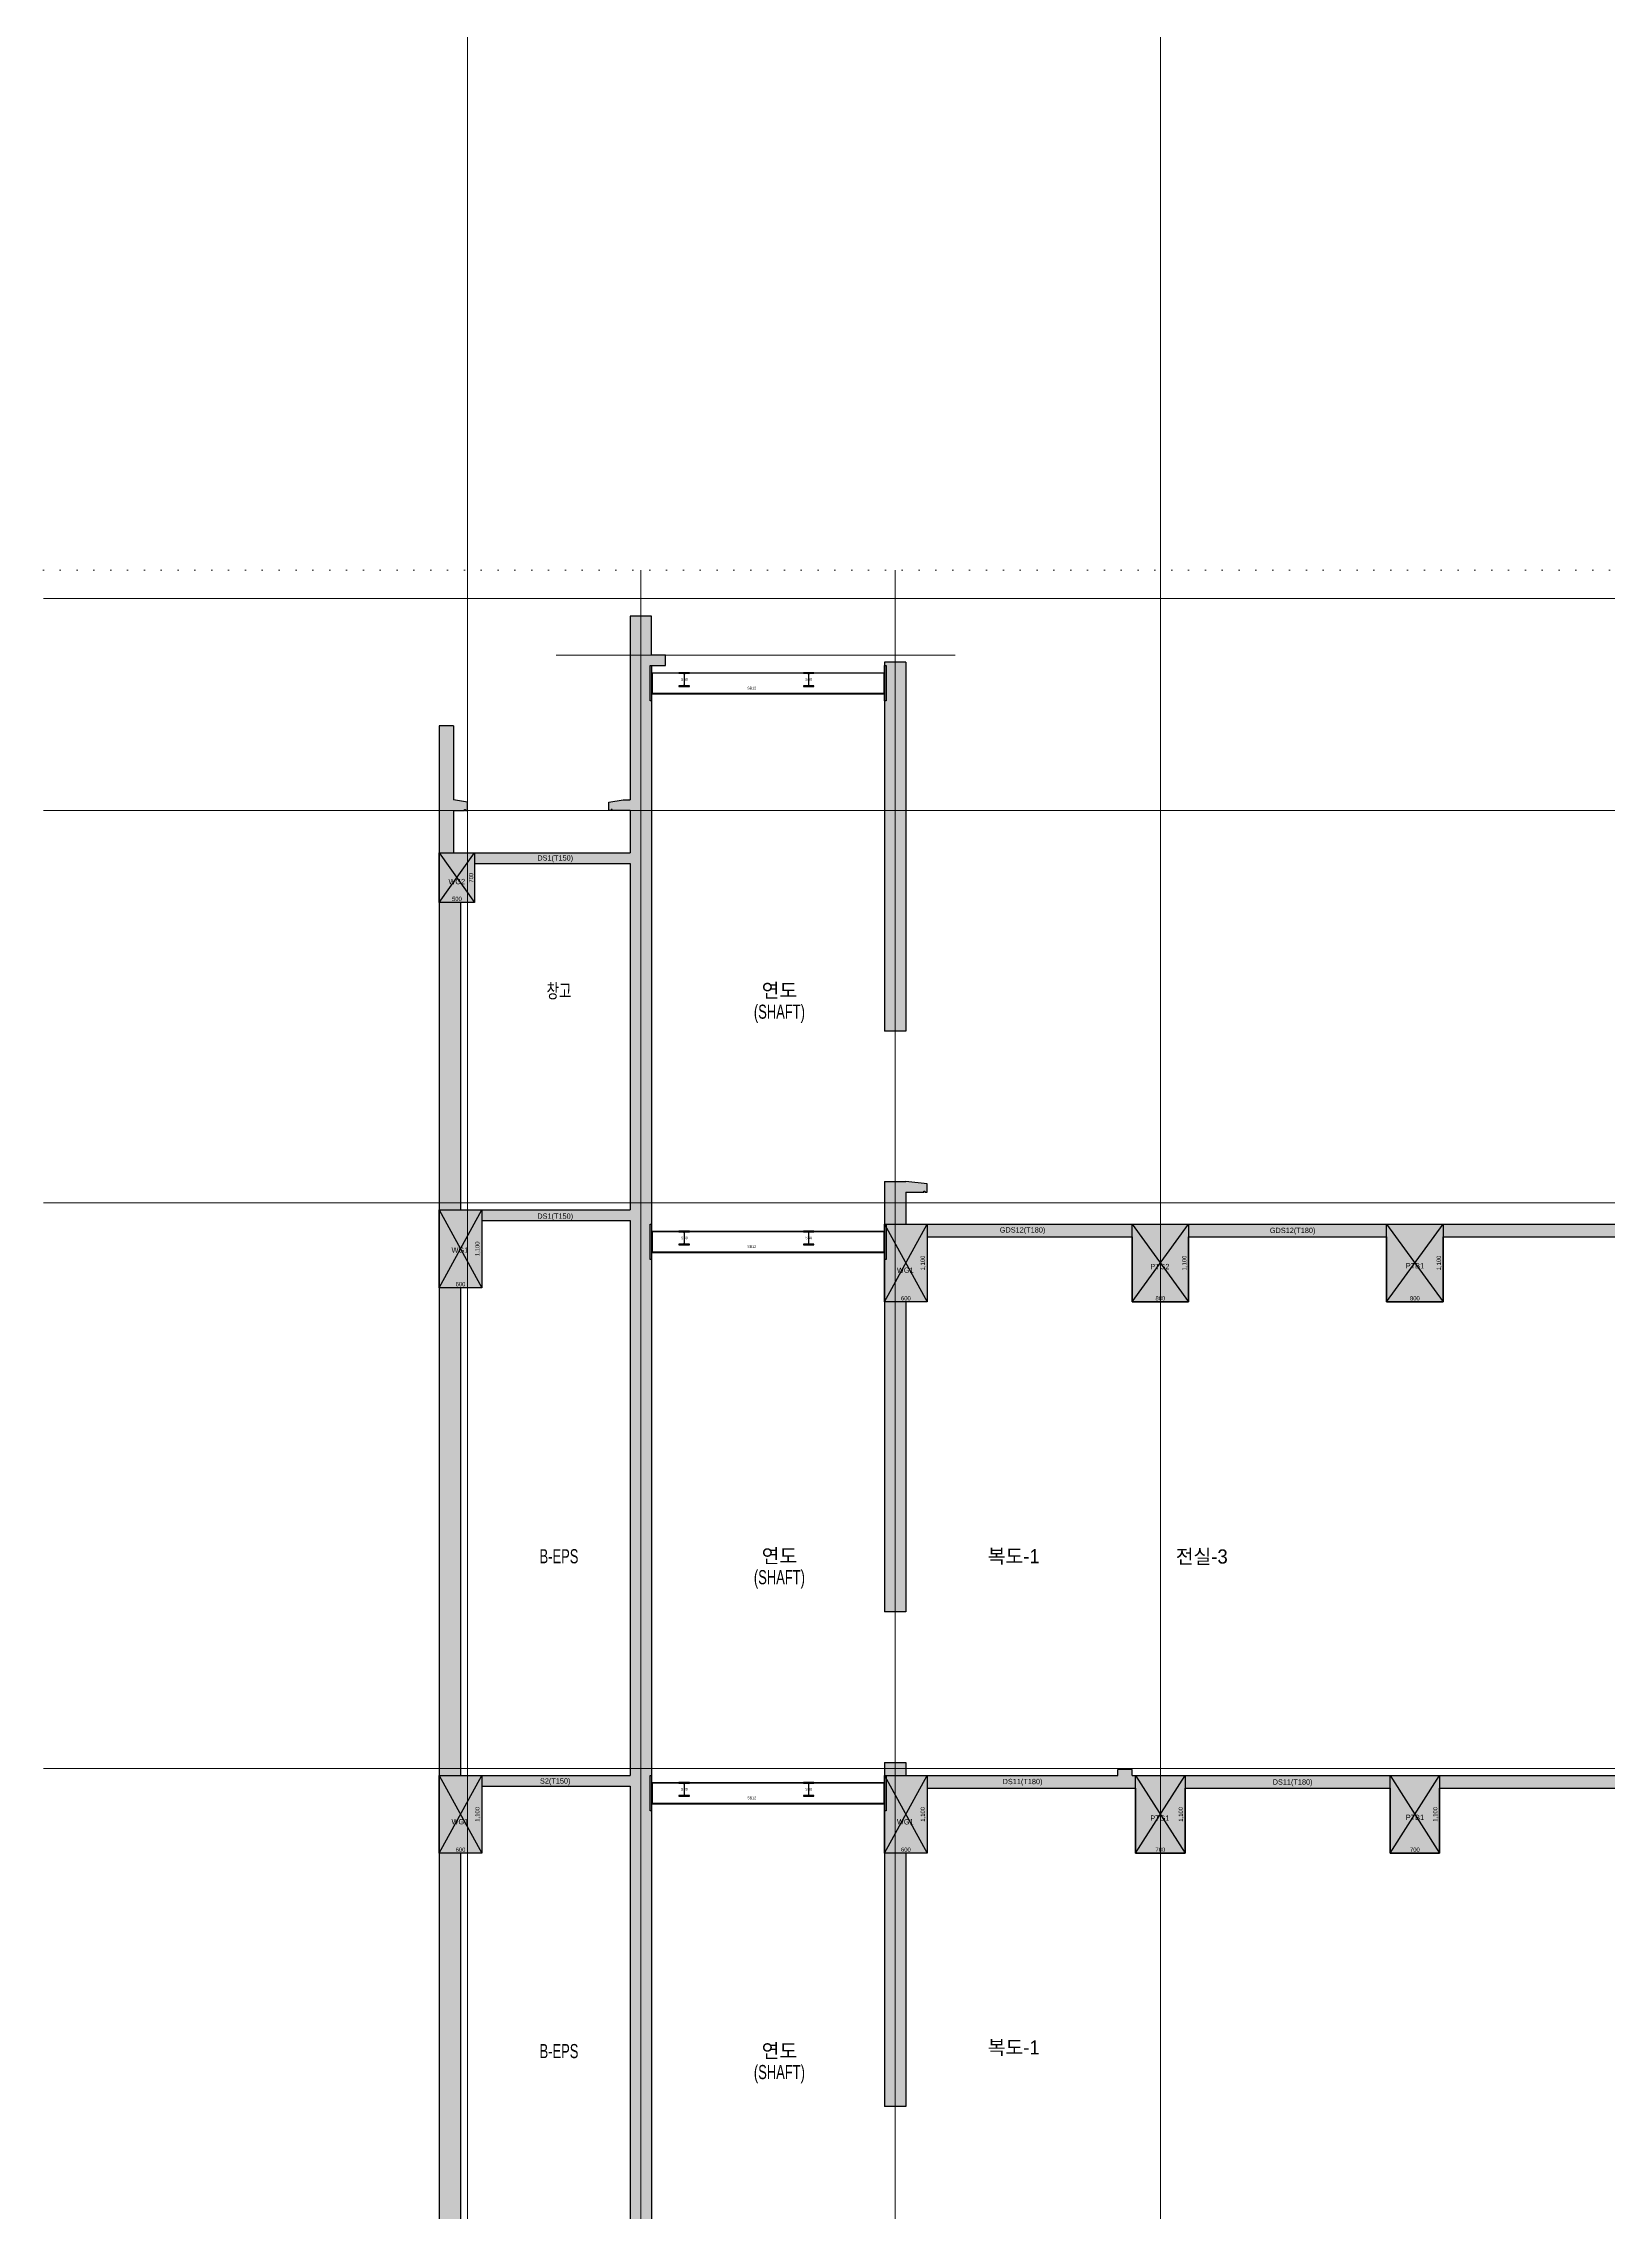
# Model space of a CAD drawing. Header units: millimetres. Extents: x 0 to 841000, y -242618 to -87908.
# Drawn here: x 279661 to 301801, y -175513 to -144827 of the extents above; entities that cross this region are included whole.
import ezdxf
from ezdxf.enums import TextEntityAlignment as Align

# ---------------------------------------------------------------- set-up
doc = ezdxf.new("R2010")
doc.units = ezdxf.units.MM
doc.header["$LTSCALE"] = 250
doc.linetypes.add('DOT', pattern=[6.35, 0, -6.35])
doc.layers.get('Defpoints').update_dxf_attribs({"color": 151})
for name, color, linetype in [('A-CON', 2, 'Continuous'), ('A-ETC-5', 5, 'Continuous'), ('S-STEEL', 3, 'Continuous'), ('구조SOLID', 253, 'Continuous')]:
    doc.layers.add(name, color=color, linetype=linetype)
doc.layers.add('AS-HIDLINE', color=205, linetype='Continuous', plot=False)
doc.layers.add('NO-TEXT', color=150, linetype='Continuous', plot=False)
doc.layers.add('CEN', color=1, linetype='Continuous', lineweight=9)
doc.styles.add('Gdim', font='Dotum.ttf')
doc.dimstyles.new('G-Xdim', dxfattribs={"dimscale": 30, "dimtxt": 2, "dimasz": 1, "dimexe": 1.2, "dimexo": 1.2, "dimgap": 0, "dimtad": 1, "dimdec": 1, "dimdsep": 46, "dimlunit": 6, "dimtxsty": 'Gdim', "dimcen": 1, "dimse1": 1, "dimse2": 1, "dimsd1": 1, "dimsd2": 1, "dimclrd": 1, "dimclre": 1, "dimclrt": 256, "dimadec": 0, "dimazin": 0, "dimtfac": 1, "dimtdec": 1, "dimtix": 1, "dimtmove": 2, "dimatfit": 1, "dimfxl": 2, "dimtolj": 1, "dimlwd": -1, "dimlwe": -1, "dimarcsym": 0})

# ---------------------------------------------------------------- blocks, each defined once
blk = doc.blocks.new('*D647')
at = {"layer": 'Defpoints', "color": 0, "linetype": 'Continuous', "transparency": 16777216}
for p in [(-200, -1100), (400, -1080), (400, -1100)]:
    blk.add_point(p, dxfattribs=at)
at = {"layer": 'AS-HIDLINE', "linetype": 'Continuous', "transparency": 16777216, "insert": (100, -1050), "char_height": 60, "attachment_point": 5, "style": 'Gdim'}
blk.add_mtext('\\A1;600', dxfattribs=at)
blk = doc.blocks.new('*D648')
at = {"layer": 'Defpoints', "color": 0, "linetype": 'Continuous', "transparency": 16777216}
for p in [(400, 0), (380, 0), (400, -1100)]:
    blk.add_point(p, dxfattribs=at)
at = {"layer": 'AS-HIDLINE', "linetype": 'Continuous', "transparency": 16777216, "insert": (344, -550), "char_height": 60, "attachment_point": 5, "rotation": 90, "style": 'Gdim'}
blk.add_mtext('\\A1;1,100', dxfattribs=at)
blk = doc.blocks.new('*D429')
at = {"layer": 'Defpoints', "color": 0, "linetype": 'Continuous', "transparency": 16777216}
for p in [(-450, -1100), (350, -1080), (350, -1100)]:
    blk.add_point(p, dxfattribs=at)
at = {"layer": 'AS-HIDLINE', "linetype": 'Continuous', "transparency": 16777216, "insert": (-50, -1050), "char_height": 60, "attachment_point": 5, "style": 'Gdim'}
blk.add_mtext('\\A1;800', dxfattribs=at)
blk = doc.blocks.new('*D430')
at = {"layer": 'Defpoints', "color": 0, "linetype": 'Continuous', "transparency": 16777216}
for p in [(350, 0), (330, 0), (350, -1100)]:
    blk.add_point(p, dxfattribs=at)
at = {"layer": 'AS-HIDLINE', "linetype": 'Continuous', "transparency": 16777216, "insert": (294, -550), "char_height": 60, "attachment_point": 5, "rotation": 90, "style": 'Gdim'}
blk.add_mtext('\\A1;1,100', dxfattribs=at)
blk = doc.blocks.new('*D431')
at = {"layer": 'Defpoints', "color": 0, "linetype": 'Continuous', "transparency": 16777216}
for p in [(-450, -1100), (350, -1080), (350, -1100)]:
    blk.add_point(p, dxfattribs=at)
at = {"layer": 'AS-HIDLINE', "linetype": 'Continuous', "transparency": 16777216, "insert": (-50, -1050), "char_height": 60, "attachment_point": 5, "style": 'Gdim'}
blk.add_mtext('\\A1;800', dxfattribs=at)
blk = doc.blocks.new('*D432')
at = {"layer": 'Defpoints', "color": 0, "linetype": 'Continuous', "transparency": 16777216}
for p in [(350, 0), (330, 0), (350, -1100)]:
    blk.add_point(p, dxfattribs=at)
at = {"layer": 'AS-HIDLINE', "linetype": 'Continuous', "transparency": 16777216, "insert": (294, -550), "char_height": 60, "attachment_point": 5, "rotation": 90, "style": 'Gdim'}
blk.add_mtext('\\A1;1,100', dxfattribs=at)
blk = doc.blocks.new('*D501')
at = {"layer": 'Defpoints', "color": 0, "linetype": 'Continuous', "transparency": 16777216}
for p in [(-400, -1100), (300, -1080), (300, -1100)]:
    blk.add_point(p, dxfattribs=at)
at = {"layer": 'AS-HIDLINE', "linetype": 'Continuous', "transparency": 16777216, "insert": (-50, -1050), "char_height": 60, "attachment_point": 5, "style": 'Gdim'}
blk.add_mtext('\\A1;700', dxfattribs=at)
blk = doc.blocks.new('*D502')
at = {"layer": 'Defpoints', "color": 0, "linetype": 'Continuous', "transparency": 16777216}
for p in [(300, 0), (280, 0), (300, -1100)]:
    blk.add_point(p, dxfattribs=at)
at = {"layer": 'AS-HIDLINE', "linetype": 'Continuous', "transparency": 16777216, "insert": (244, -550), "char_height": 60, "attachment_point": 5, "rotation": 90, "style": 'Gdim'}
blk.add_mtext('\\A1;1,100', dxfattribs=at)
blk = doc.blocks.new('*D503')
at = {"layer": 'Defpoints', "color": 0, "linetype": 'Continuous', "transparency": 16777216}
for p in [(-200, -1100), (400, -1080), (400, -1100)]:
    blk.add_point(p, dxfattribs=at)
at = {"layer": 'AS-HIDLINE', "linetype": 'Continuous', "transparency": 16777216, "insert": (100, -1050), "char_height": 60, "attachment_point": 5, "style": 'Gdim'}
blk.add_mtext('\\A1;600', dxfattribs=at)
blk = doc.blocks.new('*D504')
at = {"layer": 'Defpoints', "color": 0, "linetype": 'Continuous', "transparency": 16777216}
for p in [(400, 0), (380, 0), (400, -1100)]:
    blk.add_point(p, dxfattribs=at)
at = {"layer": 'AS-HIDLINE', "linetype": 'Continuous', "transparency": 16777216, "insert": (344, -550), "char_height": 60, "attachment_point": 5, "rotation": 90, "style": 'Gdim'}
blk.add_mtext('\\A1;1,100', dxfattribs=at)
blk = doc.blocks.new('*D505')
at = {"layer": 'Defpoints', "color": 0, "linetype": 'Continuous', "transparency": 16777216}
for p in [(-200, -1100), (400, -1080), (400, -1100)]:
    blk.add_point(p, dxfattribs=at)
at = {"layer": 'AS-HIDLINE', "linetype": 'Continuous', "transparency": 16777216, "insert": (100, -1050), "char_height": 60, "attachment_point": 5, "style": 'Gdim'}
blk.add_mtext('\\A1;600', dxfattribs=at)
blk = doc.blocks.new('*D506')
at = {"layer": 'Defpoints', "color": 0, "linetype": 'Continuous', "transparency": 16777216}
for p in [(400, 0), (380, 0), (400, -1100)]:
    blk.add_point(p, dxfattribs=at)
at = {"layer": 'AS-HIDLINE', "linetype": 'Continuous', "transparency": 16777216, "insert": (344, -550), "char_height": 60, "attachment_point": 5, "rotation": 90, "style": 'Gdim'}
blk.add_mtext('\\A1;1,100', dxfattribs=at)
blk = doc.blocks.new('*D471')
at = {"layer": 'Defpoints', "color": 0, "linetype": 'Continuous', "transparency": 16777216}
for p in [(-400, -1100), (300, -1080), (300, -1100)]:
    blk.add_point(p, dxfattribs=at)
at = {"layer": 'AS-HIDLINE', "linetype": 'Continuous', "transparency": 16777216, "insert": (-50, -1050), "char_height": 60, "attachment_point": 5, "style": 'Gdim'}
blk.add_mtext('\\A1;700', dxfattribs=at)
blk = doc.blocks.new('*D472')
at = {"layer": 'Defpoints', "color": 0, "linetype": 'Continuous', "transparency": 16777216}
for p in [(300, 0), (280, 0), (300, -1100)]:
    blk.add_point(p, dxfattribs=at)
at = {"layer": 'AS-HIDLINE', "linetype": 'Continuous', "transparency": 16777216, "insert": (244, -550), "char_height": 60, "attachment_point": 5, "rotation": 90, "style": 'Gdim'}
blk.add_mtext('\\A1;1,100', dxfattribs=at)
blk = doc.blocks.new('*D495')
at = {"layer": 'Defpoints', "color": 0, "linetype": 'Continuous', "transparency": 16777216}
for p in [(-200, -1100), (400, -1080), (400, -1100)]:
    blk.add_point(p, dxfattribs=at)
at = {"layer": 'AS-HIDLINE', "linetype": 'Continuous', "transparency": 16777216, "insert": (100, -1050), "char_height": 60, "attachment_point": 5, "style": 'Gdim'}
blk.add_mtext('\\A1;600', dxfattribs=at)
blk = doc.blocks.new('*D496')
at = {"layer": 'Defpoints', "color": 0, "linetype": 'Continuous', "transparency": 16777216}
for p in [(400, 0), (380, 0), (400, -1100)]:
    blk.add_point(p, dxfattribs=at)
at = {"layer": 'AS-HIDLINE', "linetype": 'Continuous', "transparency": 16777216, "insert": (344, -550), "char_height": 60, "attachment_point": 5, "rotation": 90, "style": 'Gdim'}
blk.add_mtext('\\A1;1,100', dxfattribs=at)
blk = doc.blocks.new('*D419')
at = {"layer": 'Defpoints', "color": 0, "linetype": 'Continuous', "transparency": 16777216}
for p in [(-200, -700), (300, -680), (300, -700)]:
    blk.add_point(p, dxfattribs=at)
at = {"layer": 'AS-HIDLINE', "linetype": 'Continuous', "transparency": 16777216, "insert": (50, -650), "char_height": 60, "attachment_point": 5, "style": 'Gdim'}
blk.add_mtext('\\A1;500', dxfattribs=at)
blk = doc.blocks.new('*D420')
at = {"layer": 'Defpoints', "color": 0, "linetype": 'Continuous', "transparency": 16777216}
for p in [(300, 0), (280, 0), (300, -700)]:
    blk.add_point(p, dxfattribs=at)
at = {"layer": 'AS-HIDLINE', "linetype": 'Continuous', "transparency": 16777216, "insert": (250, -350), "char_height": 60, "attachment_point": 5, "rotation": 90, "style": 'Gdim'}
blk.add_mtext('\\A1;700', dxfattribs=at)
blk = doc.blocks.new('*U75')
blk.add_lwpolyline([(-16, 9, 0.414214), (-3, 22), (-3, 172, 0.414214), (-16, 185), (-75, 185), (-75, 194), (75, 194), (75, 185), (16, 185, 0.414214), (3, 172), (3, 22, 0.414214), (16, 9), (75, 9), (75, 0), (-75, 0), (-75, 9)], format="xyb", close=True)
blk = doc.blocks.new('A$C235439a9')
at = {"layer": 'A-ETC-5'}
for p, q in [((-3290, 1168), (-10, 1168)), ((-3290, 1168), (-3290, 868)), ((-10, 1159), (-3290, 1159)), ((-10, 1168), (-10, 868)), ((-3290, 877), (-10, 877)), ((-3290, 868), (-10, 868))]:
    blk.add_line(p, q, dxfattribs=at)
at = {"layer": 'S-STEEL', "elevation": 0}
blk.add_lwpolyline([(-3319, 1268), (-3300, 1268), (-3300, 768), (-3319, 768)], close=True, dxfattribs=at)
at = {"layer": 'S-STEEL'}
blk.add_lwpolyline([(0, 1268), (19, 1268), (19, 768), (0, 768)], close=True, dxfattribs=at)
at = {"layer": 'S-STEEL', "xscale": -1, "rotation": 180}
for p in [(-2835, 1168), (-1075, 1168)]:
    blk.add_blockref('*U75', p, dxfattribs=at)
at = {"layer": 'AS-HIDLINE', "linetype": 'Continuous', "style": 'Gdim'}
for s, p in [('SB0', (-2834, 1073)), ('SB12', (-1880, 950)), ('SB0', (-1074, 1073))]:
    blk.add_text(s, height=37.5, dxfattribs=at).set_placement(p, align=Align.MIDDLE_CENTER)
blk = doc.blocks.new('*U271')
at = {"layer": 'AS-HIDLINE', "linetype": 'Continuous'}
for p, q in [((-200, -1100), (400, 0)), ((-200, 0), (400, -1100))]:
    blk.add_line(p, q, dxfattribs=at)
blk.add_lwpolyline([(-200, -1100), (-200, 0), (400, 0), (400, -1100)], close=True, dxfattribs=at)
dim = blk.add_linear_dim(base=(380.13, 0), p1=(400, -1100), p2=(400, 0), angle=90, dimstyle='G-Xdim', override={"dimtxsty": 'Gdim'}, dxfattribs=at)
dim.commit()
dim.dimension.update_dxf_attribs({"geometry": '*D648', "text_midpoint": (344.31, -550)})
dim = blk.add_linear_dim(base=(400, -1080.06), p1=(-200, -1100), p2=(400, -1100), dimstyle='G-Xdim', override={"dimtxsty": 'Gdim'}, dxfattribs=at)
dim.commit()
dim.dimension.update_dxf_attribs({"geometry": '*D647', "text_midpoint": (100, -1050.02)})
blk = doc.blocks.new('*U162')
at = {"layer": 'AS-HIDLINE', "linetype": 'Continuous'}
for p, q in [((-450, -1100), (350, 0)), ((-450, 0), (350, -1100))]:
    blk.add_line(p, q, dxfattribs=at)
blk.add_lwpolyline([(-450, -1100), (-450, 0), (350, 0), (350, -1100)], close=True, dxfattribs=at)
dim = blk.add_linear_dim(base=(330.13, 0), p1=(350, -1100), p2=(350, 0), angle=90, dimstyle='G-Xdim', override={"dimtxsty": 'Gdim'}, dxfattribs=at)
dim.commit()
dim.dimension.update_dxf_attribs({"geometry": '*D430', "text_midpoint": (294.31, -550)})
dim = blk.add_linear_dim(base=(350, -1080.06), p1=(-450, -1100), p2=(350, -1100), dimstyle='G-Xdim', override={"dimtxsty": 'Gdim'}, dxfattribs=at)
dim.commit()
dim.dimension.update_dxf_attribs({"geometry": '*D429', "text_midpoint": (-50, -1050.02)})
blk = doc.blocks.new('*U163')
at = {"layer": 'AS-HIDLINE', "linetype": 'Continuous'}
for p, q in [((-450, -1100), (350, 0)), ((-450, 0), (350, -1100))]:
    blk.add_line(p, q, dxfattribs=at)
blk.add_lwpolyline([(-450, -1100), (-450, 0), (350, 0), (350, -1100)], close=True, dxfattribs=at)
dim = blk.add_linear_dim(base=(330.13, 0), p1=(350, -1100), p2=(350, 0), angle=90, dimstyle='G-Xdim', override={"dimtxsty": 'Gdim'}, dxfattribs=at)
dim.commit()
dim.dimension.update_dxf_attribs({"geometry": '*D432', "text_midpoint": (294.31, -550)})
dim = blk.add_linear_dim(base=(350, -1080.06), p1=(-450, -1100), p2=(350, -1100), dimstyle='G-Xdim', override={"dimtxsty": 'Gdim'}, dxfattribs=at)
dim.commit()
dim.dimension.update_dxf_attribs({"geometry": '*D431', "text_midpoint": (-50, -1050.02)})
blk = doc.blocks.new('*U198')
at = {"layer": 'AS-HIDLINE', "linetype": 'Continuous'}
for p, q in [((-400, -1100), (300, 0)), ((-400, 0), (300, -1100))]:
    blk.add_line(p, q, dxfattribs=at)
blk.add_lwpolyline([(-400, -1100), (-400, 0), (300, 0), (300, -1100)], close=True, dxfattribs=at)
dim = blk.add_linear_dim(base=(280.13, 0), p1=(300, -1100), p2=(300, 0), angle=90, dimstyle='G-Xdim', override={"dimtxsty": 'Gdim'}, dxfattribs=at)
dim.commit()
dim.dimension.update_dxf_attribs({"geometry": '*D502', "text_midpoint": (244.31, -550)})
dim = blk.add_linear_dim(base=(300, -1080.06), p1=(-400, -1100), p2=(300, -1100), dimstyle='G-Xdim', override={"dimtxsty": 'Gdim'}, dxfattribs=at)
dim.commit()
dim.dimension.update_dxf_attribs({"geometry": '*D501', "text_midpoint": (-50, -1050.02)})
blk = doc.blocks.new('*U199')
at = {"layer": 'AS-HIDLINE', "linetype": 'Continuous'}
for p, q in [((-200, -1100), (400, 0)), ((-200, 0), (400, -1100))]:
    blk.add_line(p, q, dxfattribs=at)
blk.add_lwpolyline([(-200, -1100), (-200, 0), (400, 0), (400, -1100)], close=True, dxfattribs=at)
dim = blk.add_linear_dim(base=(380.13, 0), p1=(400, -1100), p2=(400, 0), angle=90, dimstyle='G-Xdim', override={"dimtxsty": 'Gdim'}, dxfattribs=at)
dim.commit()
dim.dimension.update_dxf_attribs({"geometry": '*D504', "text_midpoint": (344.31, -550)})
dim = blk.add_linear_dim(base=(400, -1080.06), p1=(-200, -1100), p2=(400, -1100), dimstyle='G-Xdim', override={"dimtxsty": 'Gdim'}, dxfattribs=at)
dim.commit()
dim.dimension.update_dxf_attribs({"geometry": '*D503', "text_midpoint": (100, -1050.02)})
blk = doc.blocks.new('*U200')
at = {"layer": 'AS-HIDLINE', "linetype": 'Continuous'}
for p, q in [((-200, -1100), (400, 0)), ((-200, 0), (400, -1100))]:
    blk.add_line(p, q, dxfattribs=at)
blk.add_lwpolyline([(-200, -1100), (-200, 0), (400, 0), (400, -1100)], close=True, dxfattribs=at)
dim = blk.add_linear_dim(base=(380.13, 0), p1=(400, -1100), p2=(400, 0), angle=90, dimstyle='G-Xdim', override={"dimtxsty": 'Gdim'}, dxfattribs=at)
dim.commit()
dim.dimension.update_dxf_attribs({"geometry": '*D506', "text_midpoint": (344.31, -550)})
dim = blk.add_linear_dim(base=(400, -1080.06), p1=(-200, -1100), p2=(400, -1100), dimstyle='G-Xdim', override={"dimtxsty": 'Gdim'}, dxfattribs=at)
dim.commit()
dim.dimension.update_dxf_attribs({"geometry": '*D505', "text_midpoint": (100, -1050.02)})
blk = doc.blocks.new('*U183')
at = {"layer": 'AS-HIDLINE', "linetype": 'Continuous'}
for p, q in [((-400, -1100), (300, 0)), ((-400, 0), (300, -1100))]:
    blk.add_line(p, q, dxfattribs=at)
blk.add_lwpolyline([(-400, -1100), (-400, 0), (300, 0), (300, -1100)], close=True, dxfattribs=at)
dim = blk.add_linear_dim(base=(280.13, 0), p1=(300, -1100), p2=(300, 0), angle=90, dimstyle='G-Xdim', override={"dimtxsty": 'Gdim'}, dxfattribs=at)
dim.commit()
dim.dimension.update_dxf_attribs({"geometry": '*D472', "text_midpoint": (244.31, -550)})
dim = blk.add_linear_dim(base=(300, -1080.06), p1=(-400, -1100), p2=(300, -1100), dimstyle='G-Xdim', override={"dimtxsty": 'Gdim'}, dxfattribs=at)
dim.commit()
dim.dimension.update_dxf_attribs({"geometry": '*D471', "text_midpoint": (-50, -1050.02)})
blk = doc.blocks.new('*U195')
at = {"layer": 'AS-HIDLINE', "linetype": 'Continuous'}
for p, q in [((-200, -1100), (400, 0)), ((-200, 0), (400, -1100))]:
    blk.add_line(p, q, dxfattribs=at)
blk.add_lwpolyline([(-200, -1100), (-200, 0), (400, 0), (400, -1100)], close=True, dxfattribs=at)
dim = blk.add_linear_dim(base=(380.13, 0), p1=(400, -1100), p2=(400, 0), angle=90, dimstyle='G-Xdim', override={"dimtxsty": 'Gdim'}, dxfattribs=at)
dim.commit()
dim.dimension.update_dxf_attribs({"geometry": '*D496', "text_midpoint": (344.31, -550)})
dim = blk.add_linear_dim(base=(400, -1080.06), p1=(-200, -1100), p2=(400, -1100), dimstyle='G-Xdim', override={"dimtxsty": 'Gdim'}, dxfattribs=at)
dim.commit()
dim.dimension.update_dxf_attribs({"geometry": '*D495', "text_midpoint": (100, -1050.02)})
blk = doc.blocks.new('*U157')
at = {"layer": 'AS-HIDLINE', "linetype": 'Continuous'}
for p, q in [((-200, -700), (300, 0)), ((-200, 0), (300, -700))]:
    blk.add_line(p, q, dxfattribs=at)
blk.add_lwpolyline([(-200, -700), (-200, 0), (300, 0), (300, -700)], close=True, dxfattribs=at)
dim = blk.add_linear_dim(base=(280.13, 0), p1=(300, -700), p2=(300, 0), angle=90, dimstyle='G-Xdim', override={"dimtxsty": 'Gdim'}, dxfattribs=at)
dim.commit()
dim.dimension.update_dxf_attribs({"geometry": '*D420', "text_midpoint": (250.09, -350)})
dim = blk.add_linear_dim(base=(300, -680.06), p1=(-200, -700), p2=(300, -700), dimstyle='G-Xdim', override={"dimtxsty": 'Gdim'}, dxfattribs=at)
dim.commit()
dim.dimension.update_dxf_attribs({"geometry": '*D419', "text_midpoint": (50, -650.02)})

msp = doc.modelspace()

# ---------------------------------------------------------------- hatches: boundary and pattern name
at = {"layer": '구조SOLID'}
h = msp.add_hatch(color=256, dxfattribs=at)
h.dxf.hatch_style = 1
h.paths.add_polyline_path([(370260.662, -155379.484), (370060.662, -155379.484), (370060.662, -155259.484), (370260.662, -155229.484), (370260.662, -154479.481), (370460.662, -154479.481), (370460.662, -202279.481), (371810.661, -202279.481), (371810.661, -203779.481), (368810.661, -203779.481), (368810.661, -202279.481), (369860.662, -202279.481), (369860.662, -202029.481), (364160.662, -202029.481), (364160.662, -202529.481), (363560.662, -202529.481), (363560.662, -202029.481), (362360.662, -202029.481), (362360.662, -203629.481), (358160.662, -203629.481), (358160.662, -202029.481), (351710.662, -202029.481), (351710.662, -204659.481), (347210.662, -204659.481), (347210.662, -202029.481), (340910.662, -202029.481), (340910.662, -204659.481), (336410.662, -204659.481), (336410.662, -202029.481), (330110.662, -202029.481), (330110.662, -204659.481), (325610.662, -204659.481), (325610.662, -202029.481), (319310.662, -202029.481), (319310.662, -203829.481), (314810.662, -203829.481), (314810.662, -202029.481), (308510.662, -202029.481), (308510.662, -203829.481), (304010.662, -203829.481), (304010.662, -202029.481), (297560.662, -202029.481), (297560.662, -203629.481), (293360.662, -203629.481), (293360.662, -203129.481), (286910.662, -203129.481), (286910.662, -204029.481), (283910.662, -204029.481), (283910.662, -202529.481), (285260.662, -202529.481), (285260.662, -154479.481), (285460.662, -154479.481), (285460.662, -155529.484), (285660.662, -155559.484), (285660.662, -155679.484), (285460.662, -155679.484), (285460.662, -156279.481), (287960.662, -156279.481), (287960.662, -155679.484), (287660.662, -155679.484), (287660.662, -155559.484), (287960.662, -155514.484), (287960.662, -152929.481), (288260.662, -152929.481), (288260.662, -153479.481), (288460.662, -153479.481), (288460.662, -153629.481), (288260.662, -153629.481), (288260.662, -192829.481), (291560.662, -192829.481), (291560.662, -192644.481), (291860.662, -192644.481), (291860.662, -192829.481), (294860.662, -192829.481), (294860.662, -192744.481), (295110.662, -192744.481), (295110.662, -192879.481), (360610.662, -192879.481), (360610.662, -192744.481), (360860.662, -192744.481), (360860.662, -192829.481), (363860.662, -192829.481), (363860.662, -192644.481), (364060.662, -192644.481), (364060.662, -192829.481), (370160.662, -192829.481), (370160.662, -184929.481), (369960.662, -184929.481), (369960.662, -183979.481), (367210.662, -183979.481), (367210.662, -184429.481), (366810.662, -184429.481), (366810.662, -183979.481), (364160.662, -183979.481), (364160.662, -185129.481), (363560.662, -185129.481), (363560.662, -184009.481), (360860.662, -184009.481), (360860.662, -185129.481), (360860.662, -190314.481), (360610.662, -190314.481), (360610.662, -185129.481), (360160.662, -185129.481), (360160.662, -184009.481), (357010.662, -184009.481), (357010.662, -184729.481), (356310.662, -184729.481), (356310.662, -184009.481), (353410.662, -184009.481), (353410.662, -184729.481), (352710.662, -184729.481), (352710.662, -184009.481), (349810.662, -184009.481), (349810.662, -184729.481), (349110.662, -184729.481), (349110.662, -184009.481), (346210.662, -184009.481), (346210.662, -184729.481), (345510.662, -184729.481), (345510.662, -184009.481), (342610.662, -184009.481), (342610.662, -184729.481), (341910.662, -184729.481), (341910.662, -184009.481), (339010.662, -184009.481), (339010.662, -184729.481), (338310.662, -184729.481), (338310.662, -184009.481), (335410.662, -184009.481), (335410.662, -184729.481), (334710.662, -184729.481), (334710.662, -184009.481), (331810.662, -184009.481), (331810.662, -184729.481), (331110.662, -184729.481), (331110.662, -184009.481), (328210.662, -184009.481), (328210.662, -184729.481), (327510.662, -184729.481), (327510.662, -184009.481), (324610.662, -184009.481), (324610.662, -184729.481), (323910.662, -184729.481), (323910.662, -184009.481), (321010.662, -184009.481), (321010.662, -184729.481), (320310.662, -184729.481), (320310.662, -184009.481), (317410.662, -184009.481), (317410.662, -184729.481), (316710.662, -184729.481), (316710.662, -184009.481), (313810.662, -184009.481), (313810.662, -184729.481), (313110.662, -184729.481), (313110.662, -184009.481), (310210.662, -184009.481), (310210.662, -184729.481), (309510.662, -184729.481), (309510.662, -184009.481), (306610.662, -184009.481), (306610.662, -184729.481), (305910.662, -184729.481), (305910.662, -184009.481), (303010.662, -184009.481), (303010.662, -184729.481), (302310.662, -184729.481), (302310.662, -184009.481), (299410.662, -184009.481), (299410.662, -184729.481), (298710.662, -184729.481), (298710.662, -184009.481), (295560.662, -184009.481), (295560.662, -185129.481), (295110.662, -185129.481), (295110.662, -190314.481), (294860.662, -190314.481), (294860.662, -184009.481), (292160.662, -184009.481), (292160.662, -185129.481), (291860.662, -185129.481), (291860.662, -190514.481), (291560.662, -190514.481), (291560.662, -183644.481), (291860.662, -183644.481), (291860.662, -183829.481), (294860.662, -183829.481), (294860.662, -183744.481), (295060.662, -183744.481), (295060.662, -183829.481), (360660.662, -183829.481), (360660.662, -183744.481), (360860.662, -183744.481), (360860.662, -183829.481), (363860.662, -183829.481), (363860.662, -183644.481), (364060.662, -183644.481), (364060.662, -183829.481), (370160.662, -183829.481), (370160.662, -177429.481), (369960.662, -177429.481), (369960.662, -176479.481), (367210.662, -176479.481), (367210.662, -176929.481), (366810.662, -176929.481), (366810.662, -176479.481), (364160.662, -176479.481), (364160.662, -177429.481), (363560.662, -177429.481), (363560.662, -176509.481), (360610.662, -176509.481), (360610.662, -177429.481), (359910.662, -177429.481), (359910.662, -176509.481), (357010.662, -176509.481), (357010.662, -177429.481), (356310.662, -177429.481), (356310.662, -176509.481), (353410.662, -176509.481), (353410.662, -177429.481), (352710.662, -177429.481), (352710.662, -176509.481), (349810.662, -176509.481), (349810.662, -177429.481), (349110.662, -177429.481), (349110.662, -176509.481), (346210.662, -176509.481), (346210.662, -177429.481), (345510.662, -177429.481), (345510.662, -176509.481), (342610.662, -176509.481), (342610.662, -177429.481), (341910.662, -177429.481), (341910.662, -176509.481), (339010.662, -176509.481), (339010.662, -177429.481), (338310.662, -177429.481), (338310.662, -176509.481), (335410.662, -176509.481), (335410.662, -177429.481), (334710.662, -177429.481), (334710.662, -176509.481), (331810.662, -176509.481), (331810.662, -177429.481), (331110.662, -177429.481), (331110.662, -176509.481), (328210.662, -176509.481), (328210.662, -177429.481), (327510.662, -177429.481), (327510.662, -176509.481), (324610.662, -176509.481), (324610.662, -177429.481), (323910.662, -177429.481), (323910.662, -176509.481), (321010.662, -176509.481), (321010.662, -177429.481), (320310.662, -177429.481), (320310.662, -176509.481), (317410.662, -176509.481), (317410.662, -177429.481), (316710.662, -177429.481), (316710.662, -176509.481), (313810.662, -176509.481), (313810.662, -177429.481), (313110.662, -177429.481), (313110.662, -176509.481), (310210.662, -176509.481), (310210.662, -177429.481), (309510.662, -177429.481), (309510.662, -176509.481), (306610.662, -176509.481), (306610.662, -177429.481), (305910.662, -177429.481), (305910.662, -176509.481), (303010.662, -176509.481), (303010.662, -177429.481), (302310.662, -177429.481), (302310.662, -176509.481), (299410.662, -176509.481), (299410.662, -177429.481), (298710.662, -177429.481), (298710.662, -176509.481), (295810.662, -176509.481), (295810.662, -177429.481), (295110.662, -177429.481), (295110.662, -176509.481), (292160.662, -176509.481), (292160.662, -177429.481), (291860.662, -177429.481), (291860.662, -181514.481), (291560.662, -181514.481), (291560.662, -176144.481), (291860.662, -176144.481), (291860.662, -176329.481), (294860.662, -176329.481), (294860.662, -176244.481), (295060.662, -176244.481), (295060.662, -176329.481), (360660.662, -176329.481), (360660.662, -176244.481), (360860.662, -176244.481), (360860.662, -176329.481), (363860.662, -176329.481), (363860.662, -176144.481), (364060.662, -176144.481), (364060.662, -176329.481), (370160.662, -176329.481), (370160.662, -170429.481), (369960.662, -170429.481), (369960.662, -169479.481), (364160.662, -169479.481), (364160.662, -170429.481), (363560.662, -170429.481), (363560.662, -169509.481), (360610.662, -169509.481), (360610.662, -170429.481), (359910.662, -170429.481), (359910.662, -169509.481), (357010.662, -169509.481), (357010.662, -170429.481), (356310.662, -170429.481), (356310.662, -169509.481), (353410.662, -169509.481), (353410.662, -170429.481), (352710.662, -170429.481), (352710.662, -169509.481), (349810.662, -169509.481), (349810.662, -170429.481), (349110.662, -170429.481), (349110.662, -169509.481), (346210.662, -169509.481), (346210.662, -170429.481), (345510.662, -170429.481), (345510.662, -169509.481), (342610.662, -169509.481), (342610.662, -170429.481), (341910.662, -170429.481), (341910.662, -169509.481), (339010.662, -169509.481), (339010.662, -170429.481), (338310.662, -170429.481), (338310.662, -169509.481), (335410.662, -169509.481), (335410.662, -170429.481), (334710.662, -170429.481), (334710.662, -169509.481), (331810.662, -169509.481), (331810.662, -170429.481), (331110.662, -170429.481), (331110.662, -169509.481), (328210.662, -169509.481), (328210.662, -170429.481), (327510.662, -170429.481), (327510.662, -169509.481), (324610.662, -169509.481), (324610.662, -170429.481), (323910.662, -170429.481), (323910.662, -169509.481), (321010.662, -169509.481), (321010.662, -170429.481), (320310.662, -170429.481), (320310.662, -169509.481), (317410.662, -169509.481), (317410.662, -170429.481), (316710.662, -170429.481), (316710.662, -169509.481), (313810.662, -169509.481), (313810.662, -170429.481), (313110.662, -170429.481), (313110.662, -169509.481), (310210.662, -169509.481), (310210.662, -170429.481), (309510.662, -170429.481), (309510.662, -169509.481), (306610.662, -169509.481), (306610.662, -170429.481), (305910.662, -170429.481), (305910.662, -169509.481), (303010.662, -169509.481), (303010.662, -170429.481), (302310.662, -170429.481), (302310.662, -169509.481), (299410.662, -169509.481), (299410.662, -170429.481), (298710.662, -170429.481), (298710.662, -169509.481), (295810.662, -169509.481), (295810.662, -170429.481), (295110.662, -170429.481), (295110.662, -169509.481), (292160.662, -169509.481), (292160.662, -170429.481), (291860.662, -170429.481), (291860.662, -174014.481), (291560.662, -174014.481), (291560.662, -169144.481), (291860.662, -169144.481), (291860.662, -169329.481), (294860.662, -169329.481), (294860.662, -169244.481), (295060.662, -169244.481), (295060.662, -169329.481), (360660.662, -169329.481), (360660.662, -169244.481), (360860.662, -169244.481), (360860.662, -169329.481), (363860.662, -169329.481), (363860.662, -169144.481), (364060.662, -169144.481), (364060.662, -169329.481), (370160.662, -169329.481), (370160.662, -162429.481), (369960.662, -162429.481), (369960.662, -161479.481), (367210.662, -161479.481), (367210.662, -161929.481), (366810.662, -161929.481), (366810.662, -161479.481), (364060.662, -161479.481), (364060.662, -162629.481), (363460.662, -162629.481), (363460.662, -161709.481), (360660.662, -161709.481), (360660.662, -162629.481), (359860.662, -162629.481), (359860.662, -161709.481), (357060.662, -161709.481), (357060.662, -162629.481), (356260.662, -162629.481), (356260.662, -161709.481), (353460.662, -161709.481), (353460.662, -162629.481), (352660.662, -162629.481), (352660.662, -161709.481), (349860.662, -161709.481), (349860.662, -162629.481), (349060.662, -162629.481), (349060.662, -161709.481), (346260.662, -161709.481), (346260.662, -162629.481), (345460.662, -162629.481), (345460.662, -161709.481), (342660.662, -161709.481), (342660.662, -162629.481), (341860.662, -162629.481), (341860.662, -161709.481), (339060.662, -161709.481), (339060.662, -162629.481), (338260.662, -162629.481), (338260.662, -161709.481), (335460.662, -161709.481), (335460.662, -162629.481), (334660.662, -162629.481), (334660.662, -161709.481), (331860.662, -161709.481), (331860.662, -162629.481), (331060.662, -162629.481), (331060.662, -161709.481), (328260.662, -161709.481), (328260.662, -162629.481), (327460.662, -162629.481), (327460.662, -161709.481), (324660.662, -161709.481), (324660.662, -162629.481), (323860.662, -162629.481), (323860.662, -161709.481), (321060.662, -161709.481), (321060.662, -162629.481), (320260.662, -162629.481), (320260.662, -161709.481), (317460.662, -161709.481), (317460.662, -162629.481), (316660.662, -162629.481), (316660.662, -161709.481), (313860.662, -161709.481), (313860.662, -162629.481), (313060.662, -162629.481), (313060.662, -161709.481), (310260.662, -161709.481), (310260.662, -162629.481), (309460.662, -162629.481), (309460.662, -161709.481), (306660.662, -161709.481), (306660.662, -162629.481), (305860.662, -162629.481), (305860.662, -161709.481), (303060.662, -161709.481), (303060.662, -162629.481), (302260.662, -162629.481), (302260.662, -161709.481), (299460.662, -161709.481), (299460.662, -162629.481), (298660.662, -162629.481), (298660.662, -161709.481), (295860.662, -161709.481), (295860.662, -162629.481), (295060.662, -162629.481), (295060.662, -161709.481), (292160.662, -161709.481), (292160.662, -162629.481), (291860.662, -162629.481), (291860.662, -167014.481), (291560.662, -167014.481), (291560.662, -160929.481), (291860.662, -160929.481), (292160.662, -160959.481), (292160.662, -161079.481), (292130.662, -161079.481), (291860.662, -161079.481), (291860.662, -161529.481), (363860.662, -161529.481), (363860.662, -161079.481), (363560.662, -161079.481), (363560.662, -160959.481), (363860.662, -160929.481), (364060.662, -160929.481), (364060.662, -161329.481), (370160.662, -161329.481), (370160.662, -156679.481), (369960.662, -156679.481), (369960.662, -156129.481), (367260.662, -156129.481), (367260.662, -156679.481), (366760.662, -156679.481), (366760.662, -156129.481), (364360.662, -156129.481), (364360.662, -156679.481), (364060.662, -156679.481), (364060.662, -158799.481), (363860.662, -158799.481), (363860.662, -155229.484), (364060.662, -155229.484), (364260.662, -155259.484), (364260.662, -155379.484), (364060.662, -155379.484), (364060.662, -155979.481), (370260.662, -155979.481)])
h.paths.add_polyline_path([(316560.662, -201629.481), (316560.662, -201494.481), (316360.662, -201494.481), (316360.662, -201629.481), (295060.662, -201629.481), (295060.662, -201494.481), (294860.662, -201494.481), (294860.662, -201629.481), (291860.662, -201629.481), (291860.662, -193929.481), (292160.662, -193929.481), (292160.662, -193009.481), (294860.662, -193009.481), (294860.662, -193779.481), (295560.662, -193779.481), (295560.662, -193059.481), (298710.662, -193059.481), (298710.662, -193779.481), (299410.662, -193779.481), (299410.662, -193059.481), (302310.662, -193059.481), (302310.662, -193779.481), (303010.662, -193779.481), (303010.662, -193059.481), (305910.662, -193059.481), (305910.662, -193779.481), (306610.662, -193779.481), (306610.662, -193059.481), (309510.662, -193059.481), (309510.662, -193779.481), (310210.662, -193779.481), (310210.662, -193059.481), (313110.662, -193059.481), (313110.662, -193779.481), (313810.662, -193779.481), (313810.662, -193059.481), (316710.662, -193059.481), (316710.662, -193779.481), (317410.662, -193779.481), (317410.662, -193059.481), (320310.662, -193059.481), (320310.662, -193779.481), (321010.662, -193779.481), (321010.662, -193059.481), (323910.662, -193059.481), (323910.662, -193779.481), (324610.662, -193779.481), (324610.662, -193059.481), (327510.662, -193059.481), (327510.662, -193779.481), (328210.662, -193779.481), (328210.662, -193059.481), (331110.662, -193059.481), (331110.662, -193779.481), (331810.662, -193779.481), (331810.662, -193059.481), (334710.662, -193059.481), (334710.662, -193779.481), (335410.662, -193779.481), (335410.662, -193059.481), (338310.662, -193059.481), (338310.662, -193779.481), (339010.662, -193779.481), (339010.662, -193059.481), (341910.662, -193059.481), (341910.662, -193779.481), (342610.662, -193779.481), (342610.662, -193059.481), (345510.662, -193059.481), (345510.662, -193779.481), (346210.662, -193779.481), (346210.662, -193059.481), (349110.662, -193059.481), (349110.662, -193779.481), (349810.662, -193779.481), (349810.662, -193059.481), (352710.662, -193059.481), (352710.662, -193779.481), (353410.662, -193779.481), (353410.662, -193059.481), (356310.662, -193059.481), (356310.662, -193779.481), (357010.662, -193779.481), (357010.662, -193059.481), (360160.662, -193059.481), (360160.662, -193779.481), (360860.662, -193779.481), (360860.662, -193009.481), (363560.662, -193009.481), (363560.662, -193929.481), (364160.662, -193929.481), (364160.662, -192979.481), (366760.662, -192979.481), (366760.662, -193729.481), (367260.662, -193729.481), (367260.662, -192979.481), (369960.662, -192979.481), (369960.662, -193929.481), (370160.662, -193929.481), (370160.662, -201629.481), (364060.662, -201629.481), (364060.662, -201394.481), (363860.662, -201394.481), (363860.662, -201629.481), (345960.662, -201629.481), (345960.662, -201494.481), (345760.662, -201494.481), (345760.662, -201629.481)], flags=16)
h.paths.add_polyline_path([(291560.662, -201629.481), (288260.662, -201629.481), (288260.662, -192979.481), (291560.662, -192979.481)], flags=16)
h.paths.add_polyline_path([(287960.662, -201629.481), (285560.662, -201629.481), (285560.662, -193929.481), (285860.662, -193929.481), (285860.662, -192979.481), (287960.662, -192979.481)], flags=16)
h.paths.add_polyline_path([(287960.662, -192829.481), (285560.662, -192829.481), (285560.662, -185129.481), (285860.662, -185129.481), (285860.662, -183979.481), (287960.662, -183979.481)], flags=16)
h.paths.add_polyline_path([(287960.662, -183829.481), (285560.662, -183829.481), (285560.662, -177429.481), (285860.662, -177429.481), (285860.662, -176479.481), (287960.662, -176479.481)], flags=16)
h.paths.add_polyline_path([(287960.662, -176329.481), (285560.662, -176329.481), (285560.662, -170429.481), (285860.662, -170429.481), (285860.662, -169479.481), (287960.662, -169479.481)], flags=16)
h.paths.add_polyline_path([(287960.662, -169329.481), (285560.662, -169329.481), (285560.662, -162429.481), (285860.662, -162429.481), (285860.662, -161479.481), (287960.662, -161479.481)], flags=16)
h.paths.add_polyline_path([(287960.662, -161329.481), (285560.662, -161329.481), (285560.662, -156979.481), (285760.662, -156979.481), (285760.662, -156429.481), (287960.662, -156429.481)], flags=16)
h = msp.add_hatch(color=253, dxfattribs=at)
h.dxf.hatch_style = 1
h.paths.add_polyline_path([(291860.662, -153579.481), (291560.662, -153579.481), (291560.662, -158799.481), (291860.662, -158799.481)])

# ---------------------------------------------------------------- linework, layer by layer
at = {"layer": 'A-CON'}
for p, q in [((287960.662, -152929.481), (287960.662, -155529.484)), ((288260.662, -152929.481), (287960.662, -152929.481)), ((288260.662, -153479.481), (288260.662, -152929.481)), ((288460.662, -153479.481), (288260.662, -153479.481)), ((288260.662, -153629.481), (288260.662, -192829.481)), ((288260.662, -153629.481), (288460.662, -153629.481)), ((288460.662, -153629.481), (288460.662, -153479.481)), ((291560.662, -153579.481), (291560.662, -158799.481)), ((291860.662, -153579.481), (291560.662, -153579.481)), ((291860.662, -153579.481), (291860.662, -158799.481)), ((285260.662, -154479.481), (285260.662, -202529.481)), ((285460.662, -154479.481), (285260.662, -154479.481)), ((285460.662, -154479.481), (285460.662, -155529.484)), ((285660.662, -155559.484, 0), (285460.662, -155529.484, 0)), ((285660.662, -155679.484, 0), (285660.662, -155559.484, 0)), ((287660.662, -155559.484), (287860.662, -155529.484)), ((287660.662, -155679.484), (287660.662, -155559.484)), ((287860.662, -155529.484), (287960.662, -155529.484)), ((285460.662, -155679.484), (285460.662, -156279.481)), ((285460.662, -155679.484, 0), (285615.662, -155679.484, 0)), ((285615.662, -155679.484, 0), (285615.662, -155664.484, 0)), ((285615.662, -155664.484, 0), (285630.662, -155664.484, 0)), ((285630.662, -155664.484, 0), (285630.662, -155679.484, 0)), ((285630.662, -155679.484, 0), (285660.662, -155679.484, 0)), ((287690.662, -155679.484), (287660.662, -155679.484)), ((287705.662, -155664.484), (287690.662, -155664.484)), ((287690.662, -155664.484), (287690.662, -155679.484)), ((287705.662, -155679.484), (287705.662, -155664.484)), ((287960.662, -155679.484), (287705.662, -155679.484)), ((287960.662, -155679.484), (287960.662, -156279.481)), ((285460.662, -156279.481), (287960.662, -156279.481)), ((285760.662, -156429.481), (287960.662, -156429.481)), ((285760.662, -156429.481), (285760.662, -156979.481)), ((287960.662, -156429.481), (287960.662, -161329.481)), ((285560.662, -156979.481), (285560.662, -161329.481)), ((285760.662, -156979.481), (285560.662, -156979.481)), ((291860.662, -158799.481), (291560.662, -158799.481)), ((291560.662, -160929.481), (291560.662, -167014.481)), ((291560.662, -160929.481), (291860.662, -160929.481)), ((292160.662, -160959.481), (291860.662, -160929.481)), ((291860.662, -161079.481), (291860.662, -161529.481)), ((291860.662, -161079.481), (292115.662, -161079.481)), ((292115.662, -161079.481), (292115.662, -161064.481)), ((292115.662, -161064.481), (292130.662, -161064.481)), ((292130.662, -161064.481), (292130.662, -161079.481)), ((292130.662, -161079.481), (292160.662, -161079.481)), ((292160.662, -161079.481), (292160.662, -160959.481)), ((285560.662, -161329.481), (287960.662, -161329.481)), ((285860.662, -161479.481), (287960.662, -161479.481)), ((285860.662, -161479.481), (285860.662, -162429.481)), ((287960.662, -161479.481), (287960.662, -169329.481)), ((291860.662, -161529.481), (363860.662, -161529.481)), ((292160.662, -161709.481), (295060.662, -161709.481)), ((292160.662, -161709.481), (292160.662, -162629.481)), ((295060.662, -161709.481), (295060.662, -162629.481)), ((295860.662, -161709.481), (298660.662, -161709.481)), ((295860.662, -162629.481), (295860.662, -161709.481)), ((298660.662, -161709.481), (298660.662, -162629.481)), ((299460.662, -161709.481), (302260.662, -161709.481)), ((299460.662, -162629.481), (299460.662, -161709.481)), ((285560.662, -162429.481), (285560.662, -169329.481)), ((285860.662, -162429.481), (285560.662, -162429.481)), ((291860.662, -162629.481), (291860.662, -167014.481)), ((292160.662, -162629.481), (291860.662, -162629.481)), ((295060.662, -162629.481), (295860.662, -162629.481)), ((298660.662, -162629.481), (299460.662, -162629.481)), ((291860.662, -167014.481), (291560.662, -167014.481)), ((285560.662, -169329.481), (287960.662, -169329.481)), ((291560.662, -169144.481), (291560.662, -174014.481)), ((291560.662, -169144.481), (291560.662, -169329.481)), ((291560.662, -169144.481), (291860.662, -169144.481)), ((291860.662, -169144.481), (291860.662, -169329.481)), ((291860.662, -169329.481), (294860.662, -169329.481)), ((295060.662, -169244.481), (294860.662, -169244.481)), ((294860.662, -169329.481), (294860.662, -169244.481)), ((295060.662, -169329.481), (295060.662, -169244.481)), ((295060.662, -169329.481), (360660.662, -169329.481)), ((285860.662, -169479.481), (287960.662, -169479.481)), ((285860.662, -169479.481), (285860.662, -170429.481)), ((287960.662, -169479.481), (287960.662, -176329.481)), ((292160.662, -169509.481), (295110.662, -169509.481)), ((292160.662, -169509.481), (292160.662, -170429.481)), ((295110.662, -169509.481), (295110.662, -170429.481)), ((295810.662, -169509.481), (298710.662, -169509.481)), ((295810.662, -170429.481), (295810.662, -169509.481)), ((298710.662, -169509.481), (298710.662, -170429.481)), ((299410.662, -169509.481), (302310.662, -169509.481)), ((299410.662, -170429.481), (299410.662, -169509.481)), ((285560.662, -170429.481), (285560.662, -176329.481)), ((285860.662, -170429.481), (285560.662, -170429.481)), ((291860.662, -170429.481), (291860.662, -174014.481)), ((292160.662, -170429.481), (291860.662, -170429.481)), ((295110.662, -170429.481), (295810.662, -170429.481)), ((298710.662, -170429.481), (299410.662, -170429.481)), ((291860.662, -174014.481), (291560.662, -174014.481))]:
    msp.add_line(p, q, dxfattribs=at)
at = {"layer": 'CEN'}
for p, q in [((285660.662, -131412.587), (285660.662, -213173.996)), ((295460.662, -131412.587), (295460.662, -213173.996)), ((288110.662, -152279.481), (288110.662, -203733.564)), ((291710.662, -152279.481), (291710.662, -203733.564)), ((279660.662, -152679.481), (380882.413, -152679.481)), ((286913.026, -153479.481), (292559.591, -153479.481)), ((279660.662, -155679.481), (380882.413, -155679.481)), ((291560.662, -160929.481), (291560.662, -167014.481)), ((279660.662, -161229.481), (380882.413, -161229.481)), ((279660.662, -169229.481), (380882.413, -169229.481)), ((291560.662, -169144.481), (291560.662, -174014.481)), ((291560.662, -169144.481), (291560.662, -169329.481))]:
    msp.add_line(p, q, dxfattribs=at)
at = {"layer": 'CEN', "color": 11, "linetype": 'DOT', "ltscale": 0.15}
msp.add_line((279660.662, -152279.481), (380882.413, -152279.481), dxfattribs=at)

# ---------------------------------------------------------------- block references
at = {"layer": 'AS-HIDLINE', "linetype": 'Continuous'}
for name, p in [('*U157', (285460.662, -156279.481)), ('*U195', (285460.662, -161329.481)), ('*U271', (291760.662, -161529.481)), ('*U163', (295510.662, -161529.481)), ('*U162', (299110.662, -161529.481)), ('*U200', (285460.662, -169329.481)), ('*U199', (291760.662, -169329.481)), ('*U198', (295510.662, -169329.481)), ('*U183', (299110.662, -169329.481))]:
    msp.add_blockref(name, p, dxfattribs=at)
at = {"layer": 'S-STEEL'}
for p in [(291560.662, -154897.481), (291560.662, -162797.481), (291560.662, -170597.481)]:
    msp.add_blockref('A$C235439a9', p, dxfattribs=at)

# ---------------------------------------------------------------- texts
at = {"layer": 'AS-HIDLINE', "linetype": 'Continuous', "style": 'Gdim'}
for s, p in [('DS1(T150)', (286900.564, -156350.028)), ('WG2', (285508.548, -156684.107)), ('DS1(T150)', (286900.564, -161416.964)), ('GDS12(T180)', (293510.948, -161612.032)), ('GDS12(T180)', (297331.386, -161618.843)), ('WG1', (285551.854, -161897.816)), ('WG1', (291851.854, -162181.894)), ('PTG2', (295453.922, -162130.064)), ('PTB1', (299062.234, -162119.219)), ('S2(T150)', (286900.564, -169407.324)), ('DS11(T180)', (293510.948, -169414.941)), ('DS11(T180)', (297331.386, -169421.751)), ('WG1', (285551.854, -169982.783)), ('WG1', (291851.854, -169984.802)), ('PTG1', (295453.922, -169932.972)), ('PTB1', (299062.234, -169922.128))]:
    msp.add_text(s, height=75, dxfattribs=at).set_placement(p, align=Align.MIDDLE_CENTER)
at = {"layer": 'NO-TEXT', "style": 'Gdim', "width": 0.7}
for s, p in [('창고', (286953.834, -158228.208)), ('(SHAFT)', (290071.91, -158549.335)), ('B-EPS', (286953.834, -166228.208)), ('(SHAFT)', (290071.91, -166549.335)), ('B-EPS', (286953.834, -173228.208)), ('(SHAFT)', (290071.91, -173549.335))]:
    msp.add_text(s, height=200, dxfattribs=at).set_placement(p, align=Align.MIDDLE)
at = {"layer": 'NO-TEXT', "style": 'Gdim'}
for s, p in [('연도', (290071.91, -158219.486)), ('연도', (290071.91, -166219.486)), ('복도-1', (293386.625, -166228.208)), ('전실-3', (296046.145, -166228.208)), ('복도-1', (293386.625, -173176.706)), ('연도', (290071.91, -173219.486))]:
    msp.add_text(s, height=200, dxfattribs=at).set_placement(p, align=Align.MIDDLE)

doc.saveas('drawing.dxf')
